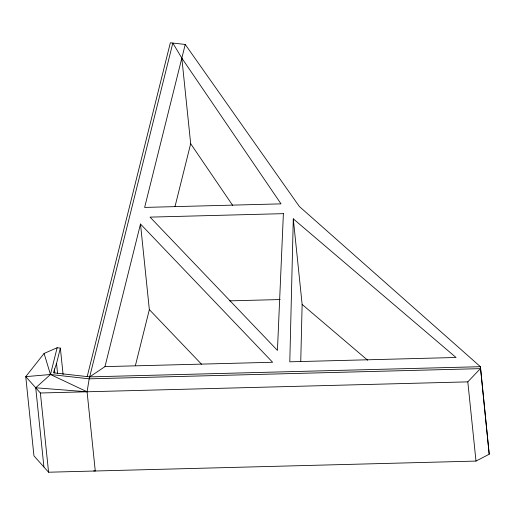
<?xml version="1.0" encoding="UTF-8"?>
<svg xmlns="http://www.w3.org/2000/svg" width="515" height="515" viewBox="0 0 515 515"><rect width="100%" height="100%" fill="white"/><g stroke="black" fill="none" stroke-linecap="round" stroke-linejoin="round"><path stroke-width="0.77" d="M293.293 218.849L289.797 361.813L456.039 357.487L293.293 218.849L302.138 304.429L300.747 361.453M63.088 374.502L60.364 348.108L57.139 347.747L44.084 353.451L25.75 376.632L33.939 455.846L48.577 472.216L475.995 461.08L489.205 454.224L480.405 366.699L299.318 206.451L185.233 44.451L170.343 42.784L87.19 376.607M57.139 347.747L50.47 374.508L35.728 387.782L43.917 467.002M60.364 348.108L56.541 363.442L53.438 372.828L89.668 376.883L480.405 366.699L489.205 454.224M104.976 366.629L140.498 224.038L272.622 362.264L104.976 366.629L89.668 376.883M185.233 44.451L144.638 207.416L281.029 203.863L181.827 58.111L172.821 43.06L89.185 378.834L87.08 391.78L95.269 471L93.691 470.877M135.368 365.721L149.344 309.618L140.498 224.038M174.984 206.682L190.672 143.698L181.827 58.111M40.389 392.997L467.807 381.866L480.36 368.643L89.185 378.834L50.47 374.508L25.75 376.632L40.389 392.997L48.577 472.216M229.581 300.863L280.186 299.55M35.728 387.782L87.08 391.78L50.47 374.508L44.084 353.451M302.138 304.429L367.607 360.197M149.344 309.618L201.526 364.214M190.672 143.698L232.606 205.305M467.807 381.866L475.995 461.08M56.541 363.442L57.616 373.839M54.41 368.927L54.828 372.924M283.385 213.654L277.443 350.4L150.052 217.124L283.385 213.654"/></g></svg>
